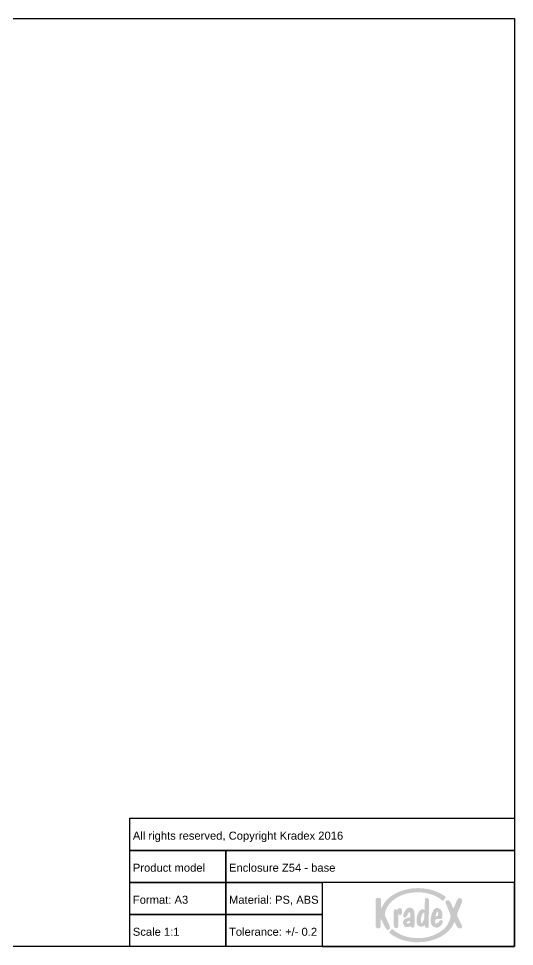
# Paper-space layout 'Base' of a CAD drawing. Header units: millimetres. Extents: x 0 to 414, y 1 to 290.
# Drawn here: x 258.8 to 413.5, y 0.5 to 290.2 of the extents above; entities that cross this region are included whole.
import ezdxf

# ---------------------------------------------------------------- set-up
doc = ezdxf.new("R2010")
doc.units = ezdxf.units.MM
doc.layers.add('Tabelka', color=7, linetype='Continuous')
doc.styles.get("Standard").update_dxf_attribs({"font": 'arial.ttf'})

psp = doc.layouts.new('Base')

# ---------------------------------------------------------------- hatches: boundary and pattern name
at = {"layer": 'Tabelka', "true_color": 0x00539f}
h = psp.add_hatch(color=154, dxfattribs=at)
h.dxf.hatch_style = 2
edge = h.paths.add_edge_path()
edge.add_spline(control_points=[(374.434, 7.303), (374.434, 7.303), (373.493, 9.32), (373.493, 9.32), (373.009, 10.334), (373.118, 10.427), (373.125, 10.708), (373.136, 10.836), (373.18, 11.082), (373.254, 11.451), (374.129, 14.941), (378.332, 17.452), (383.413, 17.452), (386.521, 17.452), (389.292, 16.422), (391.122, 14.82), (391.194, 14.757), (391.285, 14.731), (391.35, 14.82), (391.39, 14.876), (392.02, 15.709), (392.062, 15.763), (392.129, 15.848), (392.147, 15.944), (392.029, 16.036), (389.885, 17.703), (386.817, 18.743), (383.413, 18.743), (378.344, 18.743), (374.024, 16.432), (372.378, 13.194), (372.331, 13.098), (372.32, 13.071), (372.264, 12.958), (371.974, 12.256), (371.894, 12.143), (371.907, 12.942), (371.907, 12.942), (371.937, 15.079), (371.937, 15.079), (371.945, 15.585), (371.555, 15.714), (370.929, 15.699), (370.456, 15.689), (370.249, 15.486), (370.248, 15.135), (370.248, 15.135), (370.219, 6.955), (370.219, 6.955), (370.218, 6.567), (370.487, 6.184), (370.996, 6.166), (371.532, 6.148), (371.728, 6.469), (371.74, 6.73), (371.791, 7.764), (371.818, 8.284), (371.818, 8.607), (371.804, 9.426), (371.923, 9.026), (372.099, 8.649), (372.474, 7.838), (372.999, 6.866), (373.534, 5.993), (373.714, 5.699), (374.093, 5.619), (374.399, 5.821), (374.981, 6.204), (374.618, 6.898), (374.434, 7.303), (374.434, 7.303), (374.434, 7.303), (374.434, 7.303)], knot_values=[0, 0, 0, 0, 1, 1, 1, 2, 2, 2, 3, 3, 3, 4, 4, 4, 5, 5, 5, 6, 6, 6, 7, 7, 7, 8, 8, 8, 9, 9, 9, 10, 10, 10, 11, 11, 11, 12, 12, 12, 13, 13, 13, 14, 14, 14, 15, 15, 15, 16, 16, 16, 17, 17, 17, 18, 18, 18, 19, 19, 19, 20, 20, 20, 21, 21, 21, 22, 22, 22, 23, 23, 23, 24, 24, 24, 24], degree=3, periodic=0)
edge = h.paths.add_edge_path()
edge.add_spline(control_points=[(377.59, 10.426), (377.821, 9.999), (378.416, 10.388), (378.416, 11.023), (378.416, 11.174), (378.416, 11.818), (378.416, 11.818), (378.416, 12.291), (378.107, 12.518), (377.782, 12.518), (377.432, 12.518), (377.251, 12.424), (377.146, 12.246), (377.105, 12.176), (377.061, 11.859), (376.883, 11.877), (376.708, 11.894), (376.66, 12.175), (376.354, 12.181), (376.101, 12.181), (375.882, 12.052), (375.882, 11.527), (375.882, 11.527), (375.882, 7.139), (375.882, 7.139), (375.882, 6.77), (376.089, 6.203), (376.632, 6.203), (377.134, 6.203), (377.245, 6.487), (377.25, 6.687), (377.25, 6.687), (377.242, 8.886), (377.263, 9.98), (377.276, 10.642), (377.339, 10.89), (377.59, 10.426), (377.59, 10.426), (377.59, 10.426), (377.59, 10.426)], knot_values=[0, 0, 0, 0, 1, 1, 1, 2, 2, 2, 3, 3, 3, 4, 4, 4, 5, 5, 5, 6, 6, 6, 7, 7, 7, 8, 8, 8, 9, 9, 9, 10, 10, 10, 11, 11, 11, 12, 12, 12, 13, 13, 13, 13], degree=3, periodic=0)
edge = h.paths.add_edge_path()
edge.add_spline(control_points=[(380.147, 9.451), (379.559, 9.328), (378.798, 8.82), (378.742, 8.065), (378.669, 7.075), (379.527, 6.317), (380.455, 6.577), (380.921, 6.707), (380.914, 7.052), (381.149, 6.741), (381.271, 6.58), (381.437, 6.381), (381.749, 6.381), (382.093, 6.381), (382.27, 6.505), (382.325, 6.813), (382.396, 7.218), (382.349, 11.052), (382.327, 11.191), (382.255, 11.637), (382.116, 11.995), (381.846, 12.241), (381.573, 12.489), (380.994, 12.741), (380.615, 12.688), (379.91, 12.591), (379.343, 11.613), (379.079, 11.087), (378.983, 10.895), (378.597, 10.063), (378.886, 9.774), (378.886, 9.774), (379.05, 9.61), (379.05, 9.61), (379.291, 9.369), (379.601, 9.484), (379.73, 9.7), (379.73, 9.7), (380.271, 10.602), (380.537, 11.057), (380.636, 11.226), (381.036, 11.74), (381.039, 10.036), (381.041, 9.185), (380.808, 9.588), (380.147, 9.451), (380.147, 9.451), (380.147, 9.451), (380.147, 9.451)], knot_values=[0, 0, 0, 0, 1, 1, 1, 2, 2, 2, 3, 3, 3, 4, 4, 4, 5, 5, 5, 6, 6, 6, 7, 7, 7, 8, 8, 8, 9, 9, 9, 10, 10, 10, 11, 11, 11, 12, 12, 12, 13, 13, 13, 14, 14, 14, 15, 15, 15, 16, 16, 16, 16], degree=3, periodic=0)
edge = h.paths.add_edge_path()
edge.add_spline(control_points=[(380.533, 7.741), (380.152, 7.697), (379.659, 7.781), (380.019, 8.168), (380.247, 8.412), (380.434, 8.431), (380.686, 8.463), (381.117, 8.517), (381.146, 7.813), (380.533, 7.741)], knot_values=[0, 0, 0, 0, 1, 1, 1, 2, 2, 2, 3, 3, 3, 3], degree=3, periodic=0)
edge = h.paths.add_edge_path()
edge.add_spline(control_points=[(386.418, 6.32), (386.708, 6.32), (386.77, 6.394), (386.772, 6.601), (386.772, 6.601), (386.854, 15.048), (386.854, 15.048), (386.859, 15.52), (386.293, 15.667), (385.993, 15.667), (385.747, 15.667), (385.594, 15.566), (385.588, 15.293), (385.588, 15.293), (385.507, 11.878), (385.507, 11.878), (384.1, 13.016), (382.981, 10.305), (382.981, 8.931), (382.981, 7.557), (383.077, 7.454), (383.489, 7.112), (383.815, 6.843), (384.108, 6.657), (384.48, 6.657), (384.755, 6.657), (384.927, 6.704), (385.217, 6.926), (385.506, 7.147), (385.591, 7.162), (385.591, 7.162), (385.591, 7.162), (385.591, 6.871), (385.591, 6.871), (385.591, 6.577), (385.941, 6.32), (386.418, 6.32)], knot_values=[0, 0, 0, 0, 1, 1, 1, 2, 2, 2, 3, 3, 3, 4, 4, 4, 5, 5, 5, 6, 6, 6, 7, 7, 7, 8, 8, 8, 9, 9, 9, 10, 10, 10, 11, 11, 11, 12, 12, 12, 12], degree=3, periodic=0)
edge = h.paths.add_edge_path()
edge.add_spline(control_points=[(385.152, 8.642), (384.401, 7.401), (384.328, 7.552), (384.328, 8.509), (384.328, 10.092), (384.942, 11.136), (385.289, 11.136), (385.37, 11.136), (385.423, 11.052), (385.423, 10.876), (385.423, 10.139), (385.498, 9.213), (385.152, 8.642), (385.152, 8.642), (385.152, 8.642), (385.152, 8.642)], knot_values=[0, 0, 0, 0, 1, 1, 1, 2, 2, 2, 3, 3, 3, 4, 4, 4, 5, 5, 5, 5], degree=3, periodic=0)
edge = h.paths.add_edge_path()
edge.add_spline(control_points=[(389.526, 9.107), (389.526, 9.107), (390.651, 9.148), (390.651, 9.148), (390.934, 9.181), (391.034, 9.251), (391.034, 9.581), (391.034, 9.581), (391.034, 10.798), (391.034, 10.798), (391.034, 11.46), (390.605, 11.965), (390.356, 12.157), (390.11, 12.347), (389.631, 12.563), (389.243, 12.546), (388.515, 12.538), (388.015, 11.557), (387.792, 10.886), (387.536, 10.119), (387.388, 9.57), (387.388, 8.493), (387.388, 7.417), (387.941, 6.931), (388.166, 6.782), (388.955, 6.261), (389.759, 6.287), (390.23, 6.759), (390.533, 7.061), (390.964, 7.442), (391.164, 8.015), (391.226, 8.17), (391.229, 8.469), (391.056, 8.641), (390.866, 8.837), (390.623, 8.92), (390.365, 8.662), (390.365, 8.662), (389.574, 7.849), (389.574, 7.849), (389.111, 7.372), (388.552, 7.789), (388.706, 8.462), (388.834, 9.027), (389.1, 9.091), (389.526, 9.107)], knot_values=[0, 0, 0, 0, 1, 1, 1, 2, 2, 2, 3, 3, 3, 4, 4, 4, 5, 5, 5, 6, 6, 6, 7, 7, 7, 8, 8, 8, 9, 9, 9, 10, 10, 10, 11, 11, 11, 12, 12, 12, 13, 13, 13, 14, 14, 14, 15, 15, 15, 15], degree=3, periodic=0)
edge = h.paths.add_edge_path()
edge.add_spline(control_points=[(388.958, 10.25), (389.07, 10.554), (389.297, 11.4), (389.564, 11.39), (389.656, 11.387), (389.718, 11.273), (389.725, 11.104), (389.739, 10.767), (389.719, 10.674), (389.719, 10.409), (389.719, 10.206), (389.7, 10.111), (389.528, 10.053), (389.086, 9.904), (388.849, 9.956), (388.958, 10.25), (388.958, 10.25), (388.958, 10.25), (388.958, 10.25)], knot_values=[0, 0, 0, 0, 1, 1, 1, 2, 2, 2, 3, 3, 3, 4, 4, 4, 5, 5, 5, 6, 6, 6, 6], degree=3, periodic=0)
edge = h.paths.add_edge_path()
edge.add_spline(control_points=[(395.891, 9.561), (395.563, 10.226), (395.503, 10.456), (395.999, 11.6), (395.999, 11.6), (397.057, 14.044), (397.057, 14.044), (397.258, 14.508), (397.297, 15.112), (396.892, 15.439), (396.153, 16.037), (395.867, 15.617), (395.164, 13.976), (394.424, 12.246), (394.674, 12.094), (394.172, 13.026), (394.172, 13.026), (393.543, 14.341), (393.543, 14.341), (393.331, 14.787), (392.937, 14.919), (392.617, 14.981), (391.865, 15.128), (391.908, 14.487), (392.317, 13.474), (392.317, 13.474), (393.132, 11.453), (393.132, 11.453), (393.487, 10.575), (393.732, 10.193), (393.51, 9.356), (393.432, 9.061), (393.338, 8.781), (393.234, 8.51), (393.211, 8.451), (393.204, 8.436), (393.163, 8.333), (391.96, 5.332), (387.974, 3.12), (383.413, 3.12), (380.142, 3.12), (377.253, 4.203), (375.46, 5.979), (375.387, 6.049), (375.297, 6.053), (375.224, 5.975), (375.16, 5.883), (374.571, 5.002), (374.53, 4.932), (374.488, 4.863), (374.515, 4.767), (374.565, 4.726), (376.841, 2.837), (379.888, 1.829), (383.413, 1.829), (388.606, 1.829), (392.999, 4.26), (394.564, 7.617), (394.583, 7.657), (394.607, 7.71), (394.63, 7.766), (394.964, 8.713), (394.917, 7.757), (395.49, 6.834), (395.981, 6.041), (396.527, 6.139), (396.86, 6.213), (397.305, 6.312), (397.281, 6.751), (396.928, 7.464), (396.928, 7.464), (395.891, 9.561), (395.891, 9.561), (395.891, 9.561), (395.891, 9.561), (395.891, 9.561)], knot_values=[0, 0, 0, 0, 1, 1, 1, 2, 2, 2, 3, 3, 3, 4, 4, 4, 5, 5, 5, 6, 6, 6, 7, 7, 7, 8, 8, 8, 9, 9, 9, 10, 10, 10, 11, 11, 11, 12, 12, 12, 13, 13, 13, 14, 14, 14, 15, 15, 15, 16, 16, 16, 17, 17, 17, 18, 18, 18, 19, 19, 19, 20, 20, 20, 21, 21, 21, 22, 22, 22, 23, 23, 23, 24, 24, 24, 25, 25, 25, 25], degree=3, periodic=0)

# ---------------------------------------------------------------- linework, layer by layer
at = {"layer": 'Tabelka'}
for points in [[(0.254, 290.205), (413.511, 290.205), (413.511, 0.533), (0.254, 0.533)], [(413.511, 30.533), (293.511, 30.533), (293.511, 40.533), (413.511, 40.533)], [(323.511, 20.533), (293.511, 20.533), (293.511, 30.533), (323.511, 30.533)], [(413.511, 20.533), (323.511, 20.533), (323.511, 30.533), (413.511, 30.533)], [(323.511, 10.533), (293.511, 10.533), (293.511, 20.533), (323.511, 20.533)], [(353.511, 10.533), (323.511, 10.533), (323.511, 20.533), (353.511, 20.533)], [(413.511, 20.533), (353.511, 20.533), (353.511, 0.533), (413.511, 0.533)], [(323.511, 0.533), (293.511, 0.533), (293.511, 10.533), (323.511, 10.533)], [(353.511, 0.533), (323.511, 0.533), (323.511, 10.533), (353.511, 10.533)]]:
    psp.add_lwpolyline(points, close=True, dxfattribs=at)

# ---------------------------------------------------------------- texts
at = {"insert": (293.511, 40.533), "char_height": 2.5, "attachment_point": 1}
psp.add_mtext_dynamic_manual_height_columns('\\P All rights reserved, Copyright Kradex 2016', width=120, gutter_width=12.5, heights=[0], dxfattribs=at)
at = {"layer": 'Tabelka', "char_height": 2.5, "attachment_point": 1}
for s, width, heights, insert in [('\\pi15;\\P\\pi0; Product model', 30, [9.962], (293.511, 30.533)), ('\\P Enclosure Z54 - base ', 90, [0], (323.511, 30.533)), ('\\P Format: A3', 30, [0], (293.511, 20.533)), ('\\P Material: PS, ABS', 30, [0], (323.511, 20.533)), ('\\P Scale 1:1', 30, [0], (293.511, 10.533)), ('\\P Tolerance: +/- 0.2', 30, [0], (323.511, 10.533))]:
    psp.add_mtext_dynamic_manual_height_columns(s, width=width, gutter_width=12.5, heights=heights, dxfattribs=dict(at, insert=insert))

doc.saveas('drawing.dxf')
